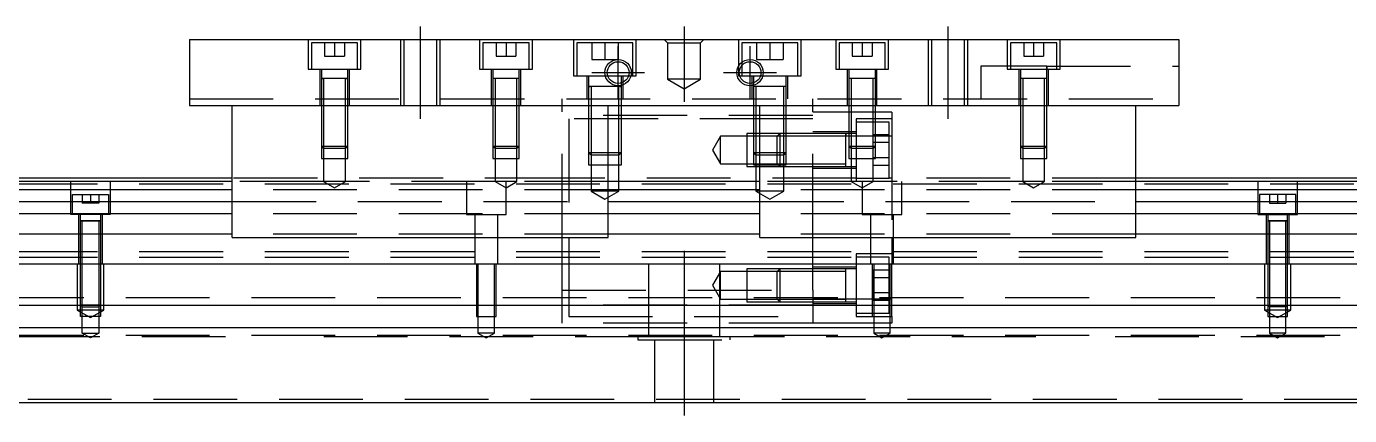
# Model space of a CAD drawing. Extents: x -10 to 780, y -252 to 102.
# Drawn here: x 190.3 to 390.9, y -223.3 to -164.3 of the extents above; entities that cross this region are included whole.
import ezdxf

# ---------------------------------------------------------------- set-up
doc = ezdxf.new("R2010")
doc.units = 0
doc.linetypes.add('CENTER', pattern=[50.8, 31.75, -6.35, 6.35, -6.35])
doc.linetypes.add('DASHED', pattern=[19.05, 12.7, -6.35])
doc.layers.get('0').update_dxf_attribs({"linetype": 'CONTINUOUS'})
doc.layers.add('CENTER', color=1, linetype='CENTER')

msp = doc.modelspace()

# ---------------------------------------------------------------- linework, layer by layer
at = {"color": 7, "linetype": 'CONTINUOUS'}
for p, q in [((215, -166.31), (215, -176.31)), ((215, -166.31), (365, -166.31)), ((365, -166.31), (365, -176.31)), ((305.500006, -173.41), (300.499994, -173.41)), ((215, -176.31), (365, -176.31)), ((221.5, -196.31), (221.5, -176.31)), ((278.5, -196.31), (278.5, -176.31)), ((301.5, -196.31), (301.5, -176.31)), ((358.5, -196.31), (358.5, -176.31)), ((221.5, -187.81), (0, -187.81)), ((221.5, -187.31), (60.5, -187.31)), ((301.5, -187.81), (278.5, -187.81)), ((525, -187.31), (358.5, -187.31)), ((580, -187.81), (358.5, -187.81)), ((221.5, -189.062272), (0, -189.062272)), ((301.5, -189.062272), (278.5, -189.062272)), ((580, -189.062272), (358.5, -189.062272)), ((0, -190.83668), (221.5, -190.83668)), ((278.5, -190.83668), (301.5, -190.83668)), ((358.5, -190.83668), (580, -190.83668)), ((221.5, -192.733076), (0, -192.733076)), ((301.5, -192.733076), (278.5, -192.733076)), ((580, -192.733076), (358.5, -192.733076)), ((221.5, -195.787372), (0, -195.787372)), ((221.5, -196.31), (278.5, -196.31)), ((301.5, -195.787372), (278.5, -195.787372)), ((301.5, -196.31), (358.5, -196.31)), ((580, -195.787372), (358.5, -195.787372)), ((0, -200.31), (580, -200.31)), ((580, -206.61), (0, -206.61)), ((580, -210.01), (0, -210.01)), ((0, -221.31), (580, -221.31))]:
    msp.add_line(p, q, dxfattribs=at)
at = {"color": 3, "linetype": 'DASHED'}
for p, q in [((233, -166.31), (233, -170.81)), ((241, -170.81), (241, -166.31)), ((247.000006, -166.31), (247.000006, -176.31)), ((247.5, -166.31), (247.5, -176.31)), ((252.5, -176.31), (252.5, -166.31)), ((252.999994, -176.31), (252.999994, -166.31)), ((259, -166.31), (259, -170.81)), ((267, -170.81), (267, -166.31)), ((273.25, -166.31), (273.25, -171.81)), ((282.75, -171.81), (282.75, -166.31)), ((287.5, -166.81), (287, -166.31)), ((292.5, -166.81), (293, -166.31)), ((298.25, -166.31), (298.25, -171.81)), ((307.75, -171.81), (307.75, -166.31)), ((313, -166.31), (313, -170.81)), ((321, -170.81), (321, -166.31)), ((327.000006, -166.31), (327.000006, -176.31)), ((327.5, -166.31), (327.5, -176.31)), ((332.5, -176.31), (332.5, -166.31)), ((332.999994, -176.31), (332.999994, -166.31)), ((339, -166.31), (339, -170.81)), ((347, -170.81), (347, -166.31)), ((240.5, -166.81), (233.5, -166.81)), ((233.5, -166.81), (233.5, -170.81)), ((235.5, -166.81), (235.5, -168.81)), ((237, -166.81), (237, -168.81)), ((238.5, -166.81), (238.5, -168.81)), ((240.5, -170.81), (240.5, -166.81)), ((266.5, -166.81), (259.5, -166.81)), ((259.5, -166.81), (259.5, -170.81)), ((261.5, -166.81), (261.5, -168.81)), ((263, -166.81), (263, -168.81)), ((264.5, -166.81), (264.5, -168.81)), ((266.5, -170.81), (266.5, -166.81)), ((282.25, -166.81), (273.75, -166.81)), ((273.75, -166.81), (273.75, -171.81)), ((276, -166.81), (276, -169.31)), ((278, -166.81), (278, -169.31)), ((280, -166.81), (280, -169.31)), ((282.25, -171.81), (282.25, -166.81)), ((287.5, -166.81), (287.5, -172.31)), ((287.5, -166.81), (292.5, -166.81)), ((292.5, -172.31), (292.5, -166.81)), ((307.25, -166.81), (298.75, -166.81)), ((298.75, -166.81), (298.75, -169.74875)), ((301, -166.81), (301, -169.31)), ((303, -166.81), (303, -169.31)), ((305, -166.81), (305, -169.31)), ((307.25, -171.81), (307.25, -166.81)), ((320.5, -166.81), (313.5, -166.81)), ((313.5, -166.81), (313.5, -170.81)), ((315.5, -166.81), (315.5, -168.81)), ((317, -166.81), (317, -168.81)), ((318.5, -166.81), (318.5, -168.81)), ((320.5, -170.81), (320.5, -166.81)), ((346.5, -166.81), (339.5, -166.81)), ((339.5, -166.81), (339.5, -170.81)), ((341.5, -166.81), (341.5, -168.81)), ((343, -166.81), (343, -168.81)), ((344.5, -166.81), (344.5, -168.81)), ((346.5, -170.81), (346.5, -166.81)), ((235.5, -168.81), (237, -168.81)), ((237, -168.81), (238.5, -168.81)), ((261.5, -168.81), (263, -168.81)), ((263, -168.81), (264.5, -168.81)), ((276, -169.31), (278, -169.31)), ((278, -169.31), (280, -169.31)), ((298.75, -169.74875), (298.75, -170.232968)), ((298.75, -170.232968), (298.75, -171.81)), ((301, -169.31), (303, -169.31)), ((303, -169.31), (305, -169.31)), ((315.5, -168.81), (317, -168.81)), ((317, -168.81), (318.5, -168.81)), ((345, -170.31), (335, -170.31)), ((335, -170.31), (335, -175.31)), ((341.5, -168.81), (343, -168.81)), ((343, -168.81), (344.5, -168.81)), ((345, -170.81), (345, -170.31)), ((345, -170.31), (365, -170.31)), ((345, -170.31), (345, -170.81)), ((233, -170.81), (241, -170.81)), ((234.75, -170.81), (234.75, -176.31)), ((239.000006, -172.21), (234.999994, -172.21)), ((239.000006, -172.21), (234.999994, -172.21)), ((235, -170.81), (235, -172.21)), ((235, -172.205), (235, -172.21)), ((235, -172.21), (235.216462, -172.21)), ((235.216708, -172.21), (235, -172.21)), ((235, -172.21), (235, -172.215)), ((235, -172.21), (235, -176.31)), ((238.783332, -172.21), (235.216708, -172.21)), ((235.35, -172.21), (235.35, -176.31)), ((238.65, -176.31), (238.65, -172.21)), ((239, -172.21), (238.783332, -172.21)), ((238.783538, -172.21), (239, -172.21)), ((239, -172.21), (239, -170.81)), ((239, -172.21), (239, -172.205)), ((239, -172.215), (239, -172.21)), ((239, -176.31), (239, -172.21)), ((239.25, -176.31), (239.25, -170.81)), ((259, -170.81), (267, -170.81)), ((260.75, -170.81), (260.75, -176.31)), ((265.000006, -172.21), (260.999994, -172.21)), ((265.000006, -172.21), (260.999994, -172.21)), ((265.000006, -172.21), (260.999994, -172.21)), ((261, -170.81), (261, -172.21)), ((261, -172.205), (261, -172.21)), ((261.216708, -172.21), (261, -172.21)), ((261, -172.21), (261, -172.215)), ((261, -172.21), (261, -176.31)), ((264.783332, -172.21), (261.216708, -172.21)), ((261.35, -172.21), (261.35, -176.31)), ((264.65, -176.31), (264.65, -172.21)), ((265, -172.21), (264.783332, -172.21)), ((265, -172.21), (265, -170.81)), ((265, -172.21), (265, -172.205)), ((265, -172.215), (265, -172.21)), ((265, -176.31), (265, -172.21)), ((265.25, -176.31), (265.25, -170.81)), ((273.25, -171.81), (282.75, -171.81)), ((275.25, -171.81), (275.25, -175.31)), ((275.5, -171.81), (275.5, -173.41)), ((280.5, -172.882418), (280.5, -171.81)), ((280.75, -175.31), (280.75, -171.81)), ((292.5, -172.31), (287.5, -172.31)), ((287.5, -172.31), (290, -173.753376)), ((290, -173.753376), (292.5, -172.31)), ((298.25, -171.81), (307.75, -171.81)), ((300.25, -171.81), (300.25, -175.31)), ((300.5, -171.81), (300.5, -172.882418)), ((305.5, -173.41), (305.5, -171.81)), ((305.75, -175.31), (305.75, -171.81)), ((313, -170.81), (321, -170.81)), ((314.75, -170.81), (314.75, -176.31)), ((319.000006, -172.21), (314.999994, -172.21)), ((319.000006, -172.21), (314.999994, -172.21)), ((315, -170.81), (315, -172.21)), ((315, -172.205), (315, -172.21)), ((315.216708, -172.21), (315, -172.21)), ((315, -172.21), (315, -172.215)), ((315, -172.21), (315, -176.31)), ((318.783332, -172.21), (315.216708, -172.21)), ((315.35, -172.21), (315.35, -176.31)), ((318.65, -176.31), (318.65, -172.21)), ((319, -172.21), (318.783332, -172.21)), ((319, -172.21), (319, -170.81)), ((319, -172.21), (319, -172.205)), ((319, -172.215), (319, -172.21)), ((319, -176.31), (319, -172.21)), ((319.25, -176.31), (319.25, -170.81)), ((339, -170.81), (347, -170.81)), ((340.75, -170.81), (340.75, -176.31)), ((345.000006, -172.21), (340.999994, -172.21)), ((345.000006, -172.21), (340.999994, -172.21)), ((345.000006, -172.21), (340.999994, -172.21)), ((345.000006, -172.21), (340.999994, -172.21)), ((341, -170.81), (341, -172.21)), ((341, -172.205), (341, -172.21)), ((341.216708, -172.21), (341, -172.21)), ((341, -172.21), (341, -176.31)), ((341, -172.21), (341, -172.215)), ((344.783332, -172.21), (341.216708, -172.21)), ((341.35, -172.21), (341.35, -176.31)), ((344.65, -176.31), (344.65, -172.21)), ((345, -172.21), (344.783332, -172.21)), ((345, -172.21), (345, -170.81)), ((345, -172.21), (345, -172.205)), ((345, -176.31), (345, -172.21)), ((345, -172.215), (345, -172.21)), ((345.25, -176.31), (345.25, -170.81)), ((280.500006, -173.41), (275.499994, -173.41)), ((280.500006, -173.41), (275.499994, -173.41)), ((275.5, -173.405), (275.5, -173.41)), ((275.5, -173.41), (275.757448, -173.41)), ((275.757468, -173.41), (275.5, -173.41)), ((275.5, -173.41), (275.5, -173.415)), ((275.5, -173.41), (275.5, -175.31)), ((280.013852, -173.41), (275.757468, -173.41)), ((275.9, -173.41), (275.9, -175.31)), ((280.242552, -173.41), (280.013852, -173.41)), ((280.1, -175.31), (280.1, -173.41)), ((280.5, -173.41), (280.242552, -173.41)), ((280.242602, -173.41), (280.5, -173.41)), ((280.5, -173.246492), (280.5, -172.882418)), ((280.5, -173.41), (280.5, -173.246492)), ((280.5, -173.41), (280.5, -173.405)), ((280.5, -173.415), (280.5, -173.41)), ((280.5, -175.31), (280.5, -173.41)), ((300.5, -172.882418), (300.5, -173.246492)), ((300.5, -173.246492), (300.5, -173.41)), ((300.5, -173.405), (300.5, -173.41)), ((300.757468, -173.41), (300.5, -173.41)), ((300.5, -173.41), (300.5, -173.415)), ((300.5, -173.41), (300.5, -175.31)), ((305.242552, -173.41), (300.757468, -173.41)), ((300.9, -173.41), (300.9, -175.31)), ((305.1, -175.31), (305.1, -173.41)), ((305.5, -173.41), (305.242552, -173.41)), ((305.5, -173.41), (305.5, -173.405)), ((305.5, -173.415), (305.5, -173.41)), ((305.5, -175.31), (305.5, -173.41)), ((215, -175.31), (365, -175.31)), ((235, -176.31), (235, -182.46)), ((235.000006, -176.31), (235.000002, -182.46)), ((235.35, -176.31), (235.35, -182.81)), ((238.65, -182.81), (238.65, -176.31)), ((238.999998, -182.46), (238.999994, -176.31)), ((239, -182.46), (239, -176.31)), ((261, -176.31), (261, -182.46)), ((261.000006, -176.31), (261.000002, -182.46)), ((261.35, -176.31), (261.35, -182.81)), ((264.65, -182.81), (264.65, -176.31)), ((264.999998, -182.46), (264.999994, -176.31)), ((265, -182.46), (265, -176.31)), ((271.5, -176.31), (271.5, -175.31)), ((271.5, -196.31), (271.5, -176.31)), ((275.5, -175.31), (275.5, -183.41)), ((275.500006, -175.31), (275.500006, -183.41)), ((275.9, -175.31), (275.9, -183.81)), ((280.1, -183.81), (280.1, -175.31)), ((280.499994, -183.41), (280.499994, -175.31)), ((280.5, -183.41), (280.5, -175.31)), ((300.5, -175.31), (300.5, -183.41)), ((300.500006, -175.31), (300.500006, -183.41)), ((300.9, -175.31), (300.9, -183.81)), ((305.1, -176.31), (305.1, -175.31)), ((305.1, -183.81), (305.1, -176.31)), ((305.499994, -176.31), (305.499994, -175.31)), ((305.499994, -183.410006), (305.499994, -176.31)), ((305.5, -176.31), (305.5, -175.31)), ((305.5, -183.41), (305.5, -176.31)), ((309.5, -176.31), (309.5, -175.31)), ((309.5, -196.31), (309.5, -176.31)), ((315, -176.31), (315, -182.46)), ((315.000006, -176.31), (315.000002, -182.46)), ((315.35, -176.31), (315.35, -182.81)), ((318.65, -182.81), (318.65, -176.31)), ((318.999998, -182.46), (318.999994, -176.31)), ((319, -182.46), (319, -176.31)), ((341, -176.31), (341, -182.46)), ((341.000006, -176.31), (341.000002, -182.46)), ((341.35, -176.31), (341.35, -182.81)), ((344.65, -182.81), (344.65, -176.31)), ((344.999998, -182.46), (344.999994, -176.31)), ((345, -182.46), (345, -176.31)), ((309.5, -177.81), (271.5, -177.81)), ((272.5, -178.31), (272.5, -196.31)), ((305.1, -178.31), (272.5, -178.31)), ((305.5, -178.31), (305.1, -178.31)), ((309.5, -178.31), (305.5, -178.31)), ((315, -177.31), (309.5, -177.31)), ((315.35, -177.31), (315, -177.31)), ((318.65, -177.31), (315.35, -177.31)), ((316.1, -178.31), (316.1, -187.81)), ((321.5, -178.31), (316.1, -178.31)), ((319, -177.31), (318.65, -177.31)), ((321.5, -177.31), (319, -177.31)), ((321.5, -177.31), (321.5, -180.940684)), ((316.1, -180.31), (309.5, -180.31)), ((318.65, -178.81), (316.1, -178.81)), ((319, -178.81), (318.65, -178.81)), ((321.1, -178.81), (319, -178.81)), ((321.1, -187.31), (321.1, -178.81)), ((235, -182.46), (239, -182.46)), ((235, -182.46), (235.35, -182.81)), ((235.000002, -182.46), (235.000006, -184.31)), ((238.65, -182.81), (239, -182.46)), ((238.999994, -184.31), (238.999998, -182.46)), ((261, -182.46), (265, -182.46)), ((261, -182.46), (261.35, -182.81)), ((261.000002, -182.46), (261.000006, -184.31)), ((264.65, -182.81), (265, -182.46)), ((264.999994, -184.31), (264.999998, -182.46)), ((295.5, -180.96), (294.287564, -183.06)), ((295.5, -185.16), (295.5, -180.96)), ((299.5, -180.96), (295.5, -180.96)), ((304.5, -180.560002), (299.5, -180.560006)), ((299.5, -180.560006), (299.5, -185.559994)), ((304.1, -180.96), (299.5, -180.96)), ((304.5, -180.56), (304.1, -180.96)), ((304.1, -183.81), (304.1, -180.96)), ((305.1, -180.96), (304.1, -180.96)), ((304.5, -180.56), (304.5, -183.81)), ((305.1, -180.56), (304.5, -180.56)), ((305.1, -180.560006), (304.5, -180.560002)), ((305.5, -180.56), (305.1, -180.56)), ((305.5, -180.560006), (305.1, -180.560006)), ((305.5, -180.96), (305.1, -180.96)), ((309.5, -180.56), (305.5, -180.56)), ((309.5, -180.560006), (305.5, -180.560006)), ((309.5, -180.96), (305.5, -180.96)), ((314.505, -180.56), (309.5, -180.56)), ((315, -180.940684), (309.5, -180.940684)), ((314.5, -180.96), (309.5, -180.96)), ((315, -180.56), (314.495, -180.56)), ((314.5, -183.06), (314.5, -180.559994)), ((314.5, -185.560006), (314.5, -180.559994)), ((314.5, -180.96), (314.5, -180.559994)), ((314.5, -180.56), (314.5, -180.817448)), ((314.5, -180.817468), (314.5, -180.56)), ((314.5, -180.817468), (314.5, -180.56)), ((314.5, -182.909954), (314.5, -180.817468)), ((314.5, -185.16), (314.5, -180.96)), ((315.35, -180.56), (315, -180.56)), ((315.35, -180.940684), (315, -180.940684)), ((315, -182.46), (319, -182.46)), ((315, -182.46), (315.35, -182.81)), ((315.000002, -182.46), (315.000006, -184.31)), ((316.1, -180.56), (315.35, -180.56)), ((318.65, -180.940684), (315.35, -180.940684)), ((318.6, -180.750598), (318.6, -181.9053)), ((321.1, -180.750598), (318.6, -180.750598)), ((318.6, -181.9053), (318.6, -184.2147)), ((321.1, -181.9053), (318.6, -181.9053)), ((319, -180.940684), (318.65, -180.940684)), ((318.65, -182.81), (319, -182.46)), ((318.999994, -184.31), (318.999998, -182.46)), ((321.5, -180.940684), (319, -180.940684)), ((321.5, -180.940684), (321.5, -196.31)), ((341, -182.46), (345, -182.46)), ((341, -182.46), (341.35, -182.81)), ((341.000002, -182.46), (341.000006, -184.31)), ((344.65, -182.81), (345, -182.46)), ((344.999994, -184.31), (344.999998, -182.46)), ((235.000006, -184.31), (238.999994, -184.31)), ((238.65, -182.81), (235.35, -182.81)), ((235.35, -182.81), (235.35, -184.31)), ((235.35, -184.31), (235.35, -187.81)), ((238.65, -184.31), (238.65, -182.81)), ((238.65, -187.81), (238.65, -184.31)), ((261.000006, -184.31), (264.999994, -184.31)), ((264.65, -182.81), (261.35, -182.81)), ((261.35, -182.81), (261.35, -184.31)), ((261.35, -184.31), (261.35, -187.81)), ((264.65, -184.31), (264.65, -182.81)), ((264.65, -187.81), (264.65, -184.31)), ((275.5, -183.41), (280.5, -183.41)), ((275.5, -183.41), (275.9, -183.81)), ((275.500006, -183.41), (275.500006, -185.31)), ((280.1, -183.81), (275.9, -183.81)), ((275.9, -183.81), (275.9, -185.31)), ((280.1, -183.81), (280.5, -183.41)), ((280.1, -185.31), (280.1, -183.81)), ((280.499994, -185.31), (280.499994, -183.41)), ((294.287564, -183.06), (295.5, -185.16)), ((300.5, -183.41), (305.5, -183.41)), ((300.5, -183.41), (300.9, -183.81)), ((300.500006, -183.41), (300.500006, -185.31)), ((305.1, -183.81), (300.9, -183.81)), ((300.9, -183.81), (300.9, -185.31)), ((304.1, -185.16), (304.1, -183.81)), ((304.5, -183.81), (304.5, -185.56)), ((305.1, -183.81), (305.5, -183.41)), ((305.1, -185.31), (305.1, -183.81)), ((305.499994, -185.31), (305.499994, -183.410006)), ((314.5, -185.302552), (314.5, -182.909954)), ((315.000006, -184.31), (318.999994, -184.31)), ((318.65, -182.81), (315.35, -182.81)), ((315.35, -182.81), (315.35, -184.31)), ((315.35, -184.31), (315.35, -187.81)), ((318.6, -184.2147), (318.6, -185.369402)), ((321.1, -184.2147), (318.6, -184.2147)), ((318.65, -184.31), (318.65, -182.81)), ((318.65, -187.81), (318.65, -184.31)), ((341.000006, -184.31), (344.999994, -184.31)), ((344.65, -182.81), (341.35, -182.81)), ((341.35, -182.81), (341.35, -184.31)), ((341.35, -184.31), (341.35, -187.81)), ((344.65, -184.31), (344.65, -182.81)), ((344.65, -187.81), (344.65, -184.31)), ((275.500006, -185.31), (280.499994, -185.31)), ((275.9, -185.31), (275.9, -189.31)), ((280.1, -189.31), (280.1, -185.31)), ((295.5, -185.16), (299.5, -185.16)), ((299.5, -185.16), (304.1, -185.16)), ((299.5, -185.559994), (304.5, -185.559994)), ((300.500006, -185.31), (305.499994, -185.31)), ((300.9, -185.31), (300.9, -189.31)), ((304.1, -185.16), (309.5, -185.16)), ((304.1, -185.16), (304.5, -185.56)), ((304.1, -185.16), (309.5, -185.16)), ((304.5, -185.559994), (309.5, -185.559994)), ((304.5, -185.56), (309.5, -185.559998)), ((305.1, -189.31), (305.1, -185.31)), ((309.5, -185.16), (314.5, -185.16)), ((309.5, -185.559998), (314.505, -185.56)), ((309.5, -185.81), (316.1, -185.81)), ((314.495, -185.56), (316.1, -185.56)), ((314.5, -185.560006), (314.5, -185.16)), ((314.5, -185.56), (314.5, -185.302552)), ((321.1, -185.369402), (318.6, -185.369402)), ((55, -188.185), (525, -188.185)), ((197, -192.81), (197, -187.81)), ((203, -187.81), (203, -192.81)), ((272.5, -187.31), (221.5, -187.31)), ((235.35, -187.81), (221.5, -187.81)), ((238.65, -187.81), (235.35, -187.81)), ((235.35, -187.81), (237, -188.762628)), ((237, -188.762628), (238.65, -187.81)), ((261.35, -187.81), (238.65, -187.81)), ((257, -187.81), (257, -192.81)), ((264.65, -187.81), (261.35, -187.81)), ((261.35, -187.81), (263, -188.762628)), ((263, -188.762628), (264.65, -187.81)), ((263, -192.81), (263, -187.81)), ((278.5, -187.81), (264.65, -187.81)), ((316.1, -187.31), (272.5, -187.31)), ((315.35, -187.81), (301.5, -187.81)), ((318.65, -187.81), (315.35, -187.81)), ((315.35, -187.81), (317, -188.762628)), ((316.1, -187.31), (321.1, -187.31)), ((317, -188.762628), (318.65, -187.81)), ((317, -187.81), (317, -192.81)), ((341.35, -187.81), (318.65, -187.81)), ((321.5, -187.31), (321.1, -187.31)), ((358.5, -187.31), (321.5, -187.31)), ((323, -192.81), (323, -187.81)), ((344.65, -187.81), (341.35, -187.81)), ((341.35, -187.81), (343, -188.762628)), ((343, -188.762628), (344.65, -187.81)), ((358.5, -187.81), (344.65, -187.81)), ((377, -187.81), (377, -192.81)), ((383, -192.81), (383, -187.81)), ((197.25, -189.81), (202.75, -189.81)), ((197.25, -192.81), (197.25, -189.81)), ((198.75, -189.81), (198.75, -191.11)), ((200, -189.81), (200, -191.11)), ((201.25, -189.81), (201.25, -191.11)), ((202.75, -189.81), (202.75, -192.81)), ((278.5, -189.062272), (221.5, -189.062272)), ((280.1, -189.31), (275.9, -189.31)), ((275.9, -189.31), (278, -190.522436)), ((278, -190.522436), (280.1, -189.31)), ((305.1, -189.31), (300.9, -189.31)), ((300.9, -189.31), (303, -190.522436)), ((358.5, -189.062272), (301.5, -189.062272)), ((303, -190.522436), (305.1, -189.31)), ((382.75, -189.81), (377.25, -189.81)), ((377.25, -189.81), (377.25, -192.81)), ((378.75, -189.81), (378.75, -191.11)), ((380, -189.81), (380, -191.11)), ((381.25, -189.81), (381.25, -191.11)), ((382.75, -192.81), (382.75, -189.81)), ((200, -191.11), (198.75, -191.11)), ((201.25, -191.11), (200, -191.11)), ((221.5, -190.83668), (278.5, -190.83668)), ((301.5, -190.83668), (358.5, -190.83668)), ((378.75, -191.11), (380, -191.11)), ((380, -191.11), (381.25, -191.11)), ((203, -192.81), (197, -192.81)), ((198.25, -200.31), (198.25, -192.81)), ((198.499994, -193.81), (200.001196, -193.81)), ((198.499994, -193.81), (201.500006, -193.81)), ((198.499994, -193.81), (200.001196, -193.81)), ((198.5, -193.81), (198.5, -192.81)), ((198.5, -193.81), (198.5, -193.805)), ((198.5, -193.81), (198.62467, -193.81)), ((198.624608, -193.81), (198.5, -193.81)), ((198.5, -193.81), (198.62467, -193.81)), ((198.5, -193.815), (198.5, -193.81)), ((198.5, -200.31), (198.5, -193.81)), ((201.37533, -193.81), (198.624608, -193.81)), ((198.62467, -193.81), (200.001196, -193.81)), ((198.62467, -193.81), (200.001196, -193.81)), ((198.75, -200.31), (198.75, -193.81)), ((200.001196, -193.81), (201.500006, -193.81)), ((200.001196, -193.81), (201.500006, -193.81)), ((200.001196, -193.81), (201.375322, -193.81)), ((200.001196, -193.81), (201.375322, -193.81)), ((201.25, -193.81), (201.25, -200.31)), ((201.375322, -193.81), (201.5, -193.81)), ((201.375322, -193.81), (201.5, -193.81)), ((201.5, -193.81), (201.37533, -193.81)), ((201.5, -192.81), (201.5, -193.81)), ((201.5, -193.805), (201.5, -193.81)), ((201.5, -193.81), (201.5, -193.815)), ((201.5, -193.81), (201.5, -200.31)), ((201.75, -192.81), (201.75, -200.31)), ((278.5, -192.733076), (221.5, -192.733076)), ((257, -192.81), (263, -192.81)), ((258.25, -192.81), (258.25, -200.31)), ((261.75, -200.31), (261.75, -192.81)), ((358.5, -192.733076), (301.5, -192.733076)), ((317, -192.81), (323, -192.81)), ((318.25, -192.81), (318.25, -200.31)), ((321.75, -200.31), (321.75, -192.81)), ((377, -192.81), (383, -192.81)), ((378.25, -192.81), (378.25, -200.31)), ((379.998804, -193.81), (378.499994, -193.81)), ((381.500006, -193.81), (378.499994, -193.81)), ((379.998804, -193.81), (378.499994, -193.81)), ((378.5, -192.81), (378.5, -193.81)), ((378.5, -193.805), (378.5, -193.81)), ((378.624678, -193.81), (378.5, -193.81)), ((378.5, -193.81), (378.62467, -193.81)), ((378.624678, -193.81), (378.5, -193.81)), ((378.5, -193.81), (378.5, -193.815)), ((378.5, -193.81), (378.5, -200.31)), ((378.62467, -193.81), (381.375392, -193.81)), ((379.998804, -193.81), (378.624678, -193.81)), ((379.998804, -193.81), (378.624678, -193.81)), ((378.75, -193.81), (378.75, -200.31)), ((381.500006, -193.81), (379.998804, -193.81)), ((381.500006, -193.81), (379.998804, -193.81)), ((381.37533, -193.81), (379.998804, -193.81)), ((381.37533, -193.81), (379.998804, -193.81)), ((381.25, -200.31), (381.25, -193.81)), ((381.5, -193.81), (381.37533, -193.81)), ((381.5, -193.81), (381.37533, -193.81)), ((381.375392, -193.81), (381.5, -193.81)), ((381.5, -193.81), (381.5, -192.81)), ((381.5, -193.81), (381.5, -193.805)), ((381.5, -193.815), (381.5, -193.81)), ((381.5, -200.31), (381.5, -193.81)), ((381.75, -200.31), (381.75, -192.81)), ((278.5, -195.787372), (221.5, -195.787372)), ((271.5, -200.31), (271.5, -196.31)), ((272.5, -196.31), (272.5, -200.31)), ((358.5, -195.787372), (301.5, -195.787372)), ((309.5, -200.31), (309.5, -196.31)), ((321.5, -196.31), (321.5, -200.31)), ((55, -198.435), (525, -198.435)), ((55, -199.31), (525, -199.31)), ((198, -200.31), (198, -207.31)), ((198.5, -206.56), (198.5, -200.31)), ((198.500006, -206.560006), (198.500006, -200.31)), ((198.75, -206.61), (198.75, -200.31)), ((201.25, -200.31), (201.25, -206.61)), ((201.499994, -200.31), (201.499994, -206.560006)), ((201.5, -200.31), (201.5, -206.56)), ((202, -207.31), (202, -200.31)), ((258.500006, -200.31), (258.500006, -206.61)), ((258.75, -200.31), (258.75, -208.31)), ((261.25, -208.31), (261.25, -200.31)), ((261.499994, -206.61), (261.499994, -200.31)), ((271.5, -204.31), (271.5, -200.31)), ((272.5, -200.31), (272.5, -206.61)), ((284.638098, -211.31), (284.638098, -200.31)), ((295.361902, -200.31), (295.361902, -211.31)), ((309.5, -204.31), (309.5, -200.31)), ((316.1, -198.81), (316.1, -208.31)), ((321.5, -198.81), (316.1, -198.81)), ((321.1, -199.31), (316.1, -199.31)), ((318.500006, -200.31), (318.500006, -206.61)), ((318.75, -200.31), (318.75, -208.31)), ((321.1, -200.31), (321.1, -199.31)), ((321.1, -206.61), (321.1, -200.31)), ((321.25, -208.31), (321.25, -200.31)), ((321.499994, -206.61), (321.499994, -200.31)), ((378, -200.31), (378, -207.31)), ((378.5, -200.31), (378.5, -206.56)), ((378.500006, -200.31), (378.500006, -206.560006)), ((378.75, -200.31), (378.75, -206.61)), ((381.25, -206.61), (381.25, -200.31)), ((381.499994, -206.560006), (381.499994, -200.31)), ((381.5, -206.56), (381.5, -200.31)), ((382, -207.31), (382, -200.31)), ((295.5, -201.46), (294.287564, -203.56)), ((295.5, -205.66), (295.5, -201.46)), ((299.5, -201.46), (295.5, -201.46)), ((304.5, -201.060002), (299.5, -201.060006)), ((299.5, -201.060006), (299.5, -206.059994)), ((304.1, -201.46), (299.5, -201.46)), ((304.5, -201.06), (304.1, -201.46)), ((304.1, -205.66), (304.1, -201.46)), ((309.5, -201.46), (304.1, -201.46)), ((304.5, -201.06), (304.5, -206.06)), ((309.5, -201.06), (304.5, -201.06)), ((309.5, -201.060006), (304.5, -201.060002)), ((316.1, -200.81), (309.5, -200.81)), ((314.5, -201.06), (309.5, -201.06)), ((314.5, -201.46), (309.5, -201.46)), ((314.5, -201.06), (314.495, -201.06)), ((314.5, -203.409968), (314.5, -201.059994)), ((314.5, -203.56), (314.5, -201.059994)), ((314.5, -206.060006), (314.5, -201.059994)), ((314.5, -201.317468), (314.5, -201.06)), ((316.1, -201.06), (314.5, -201.06)), ((314.505, -201.06), (314.5, -201.06)), ((314.5, -203.409954), (314.5, -201.317468)), ((318.6, -201.250598), (318.6, -202.4053)), ((321.1, -201.250598), (318.6, -201.250598)), ((321.1, -202.4053), (318.6, -202.4053)), ((318.6, -202.4053), (318.6, -204.7147)), ((271.5, -204.31), (309.5, -204.31)), ((271.5, -206.61), (271.5, -204.31)), ((294.287564, -203.56), (295.5, -205.66)), ((309.5, -204.31), (309.5, -206.61)), ((314.5, -203.76002), (314.5, -203.409954)), ((314.5, -206.060006), (314.5, -203.409968)), ((314.5, -205.802552), (314.5, -203.76002)), ((580, -205.46), (0, -205.46)), ((201.5, -206.56), (198.5, -206.56)), ((198.55, -206.61), (198.5, -206.56)), ((198.500006, -206.61), (198.500006, -206.560006)), ((198.500006, -208.31), (198.500006, -206.61)), ((198.75, -206.81), (198.55, -206.61)), ((198.75, -206.81), (198.75, -206.61)), ((201.25, -206.61), (201.25, -206.81)), ((201.45, -206.61), (201.25, -206.81)), ((201.5, -206.56), (201.45, -206.61)), ((201.499994, -206.560006), (201.499994, -206.61)), ((201.499994, -206.61), (201.499994, -208.31)), ((258.500006, -206.61), (258.500006, -208.31)), ((261.499994, -208.31), (261.499994, -206.61)), ((309.5, -206.585918), (271.5, -206.585918)), ((271.5, -209.31), (271.5, -206.61)), ((272.5, -206.61), (272.5, -208.31)), ((295.5, -205.66), (299.5, -205.66)), ((299.5, -205.66), (304.1, -205.66)), ((299.5, -206.059994), (304.5, -206.059998)), ((304.1, -205.66), (309.5, -205.66)), ((304.1, -205.66), (304.5, -206.06)), ((304.5, -206.059998), (309.5, -206.059994)), ((304.5, -206.06), (309.5, -206.06)), ((309.5, -205.66), (314.5, -205.66)), ((318.500006, -205.679316), (309.5, -205.679316)), ((309.5, -206.06), (314.5, -206.06)), ((309.5, -206.31), (316.1, -206.31)), ((309.5, -206.61), (309.5, -209.31)), ((314.495, -206.06), (314.5, -206.06)), ((314.5, -206.06), (314.5, -205.802552)), ((314.5, -206.06), (316.1, -206.06)), ((314.5, -206.06), (314.505, -206.06)), ((321.5, -205.679316), (318.500006, -205.679316)), ((318.500006, -206.61), (318.500006, -208.31)), ((321.1, -204.7147), (318.6, -204.7147)), ((318.6, -204.7147), (318.6, -205.869402)), ((321.1, -205.869402), (318.6, -205.869402)), ((321.1, -207.81), (321.1, -206.61)), ((321.499994, -208.31), (321.499994, -206.61)), ((378.5, -206.56), (381.5, -206.56)), ((378.5, -206.56), (378.55, -206.61)), ((378.500006, -206.560006), (378.500006, -206.61)), ((378.500006, -206.61), (378.500006, -208.31)), ((378.55, -206.61), (378.75, -206.81)), ((378.75, -206.61), (378.75, -206.81)), ((381.25, -206.81), (381.25, -206.61)), ((381.25, -206.81), (381.45, -206.61)), ((381.45, -206.61), (381.5, -206.56)), ((381.499994, -206.61), (381.499994, -206.560006)), ((381.499994, -208.31), (381.499994, -206.61)), ((202, -207.31), (198, -207.31)), ((198, -207.31), (200, -208.4647)), ((201.499994, -208.31), (198.500006, -208.31)), ((198.75, -206.81), (201.25, -206.81)), ((198.75, -208.31), (198.75, -206.81)), ((198.75, -210.81), (198.75, -208.31)), ((200, -208.4647), (202, -207.31)), ((201.25, -206.81), (201.25, -208.31)), ((201.25, -208.31), (201.25, -210.81)), ((258.500006, -208.31), (261.499994, -208.31)), ((258.75, -208.31), (258.75, -210.81)), ((261.25, -210.81), (261.25, -208.31)), ((272.5, -208.31), (309.5, -208.31)), ((316.1, -207.81), (318.500006, -207.81)), ((316.1, -208.31), (318.500006, -208.31)), ((318.500006, -207.81), (321.1, -207.81)), ((318.500006, -208.31), (321.499994, -208.31)), ((318.75, -208.31), (318.75, -210.81)), ((321.25, -210.81), (321.25, -208.31)), ((321.5, -208.31), (321.5, -209.31)), ((382, -207.31), (378, -207.31)), ((378, -207.31), (380, -208.4647)), ((378.500006, -208.31), (381.499994, -208.31)), ((381.25, -206.81), (378.75, -206.81)), ((378.75, -206.81), (378.75, -208.31)), ((378.75, -208.31), (378.75, -210.81)), ((380, -208.4647), (382, -207.31)), ((381.25, -208.31), (381.25, -206.81)), ((381.25, -210.81), (381.25, -208.31)), ((309.5, -209.31), (271.5, -209.31)), ((321.5, -209.31), (309.5, -209.31)), ((580, -211.16), (0, -211.16)), ((55.361902, -211.31), (224.638098, -211.31)), ((198.75, -210.81), (201.25, -210.81)), ((200, -211.531688), (198.75, -210.81)), ((201.25, -210.81), (200, -211.531688)), ((235.361902, -211.31), (344.638098, -211.31)), ((261.25, -210.81), (258.75, -210.81)), ((258.75, -210.81), (260, -211.531688)), ((260, -211.531688), (261.25, -210.81)), ((283, -211.31), (283, -211.81)), ((283, -211.81), (297, -211.81)), ((284.638098, -211.31), (295.361902, -211.31)), ((285.5, -211.81), (285.5, -221.31)), ((294.5, -221.31), (294.5, -211.81)), ((297, -211.81), (297, -211.31)), ((321.25, -210.81), (318.75, -210.81)), ((318.75, -210.81), (320, -211.531688)), ((320, -211.531688), (321.25, -210.81)), ((355.361902, -211.31), (524.638098, -211.31)), ((381.25, -210.81), (378.75, -210.81)), ((378.75, -210.81), (380, -211.531688)), ((380, -211.531688), (381.25, -210.81)), ((0, -220.81), (580, -220.81))]:
    msp.add_line(p, q, dxfattribs=at)
at = {"color": 3, "linetype": 'CONTINUOUS'}
for centre in [(280, -171.31), (300, -171.31)]:
    msp.add_circle(centre, 2, dxfattribs=at)
at = {"color": 7, "linetype": 'CONTINUOUS'}
for centre in [(280, -171.31), (300, -171.31)]:
    msp.add_circle(centre, 1.65, dxfattribs=at)
at = {"layer": 'CENTER', "color": 1, "linetype": 'CENTER'}
for p, q in [((250, -164.31), (250, -178.31)), ((290, -164.31), (290, -175.753376)), ((330, -164.31), (330, -178.31)), ((280, -175.31), (280, -167.31)), ((300, -175.31), (300, -167.31)), ((276, -171.31), (284, -171.31)), ((296, -171.31), (304, -171.31)), ((290, -198.31), (290, -223.31))]:
    msp.add_line(p, q, dxfattribs=at)

doc.saveas('drawing.dxf')
